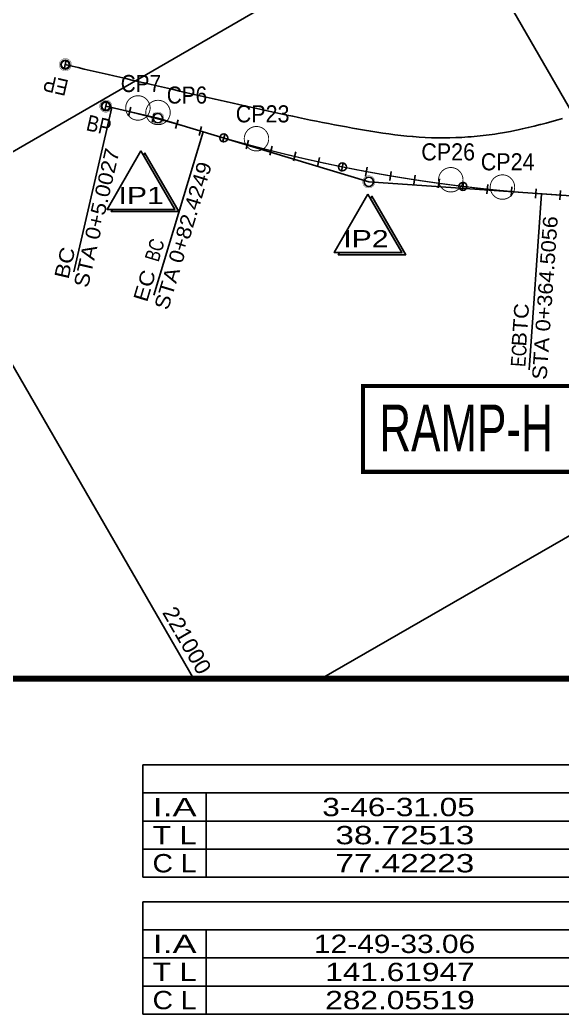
# Model space of a CAD drawing. Extents: x 231382 to 232223, y 224653 to 225247.
# Drawn here: x 231617 to 231705.7, y 224961.5 to 225124.3 of the extents above; entities that cross this region are included whole.
import ezdxf
from ezdxf.enums import TextEntityAlignment as Align

# ---------------------------------------------------------------- set-up
doc = ezdxf.new("R2010")
doc.units = 0
doc.header["$LTSCALE"] = 10
doc.header["$MEASUREMENT"] = 0
doc.layers.get('0').update_dxf_attribs({"linetype": 'CONTINUOUS'})
for name, color, linetype in [('CA-ALGN-CNTL', 2, 'CONTINUOUS'), ('CA-ALGN-IPLN', 1, 'CONTINUOUS'), ('CA-ALGN-IPSM', 2, 'CONTINUOUS'), ('CA-ALGN-STSM', 2, 'CONTINUOUS'), ('CA-ALGN-SUBL', 1, 'CONTINUOUS'), ('CA-ALGN-SUBT', 2, 'CONTINUOUS'), ('CA-ALGN-TEXT', 3, 'CONTINUOUS'), ('CA-LEAL', 1, 'CONTINUOUS'), ('CA-LEAT', 3, 'CONTINUOUS'), ('CA-TABL-LIN1', 4, 'CONTINUOUS'), ('CA-TABL-LIN2', 1, 'CONTINUOUS'), ('CA-TABL-TEX1', 6, 'CONTINUOUS'), ('CA-TABL-TEX2', 3, 'CONTINUOUS'), ('CV-GRID-BORD', 4, 'CONTINUOUS'), ('CV-GRID-LINE', 1, 'CONTINUOUS'), ('CV-GRID-TEXT', 4, 'CONTINUOUS'), ('CV-SURV-SYMB', 3, 'CONTINUOUS'), ('CV-SURV-TEXT', 3, 'CONTINUOUS')]:
    doc.layers.add(name, color=color, linetype=linetype)
doc.styles.add('GTXT', font='Dotum.ttf')
doc.styles.get("Standard").update_dxf_attribs({"font": 'Dotum.ttf'})

# ---------------------------------------------------------------- blocks, each defined once
blk = doc.blocks.new('CVSVCPM')
at = {"const_width": 0.15}
blk.add_lwpolyline([(0, 2, -1), (0, -2, -1), (0, 2)], format="xyb", dxfattribs=at)
at = {"style": 'GTXT', "flags": 1}
blk.add_attdef('NO', text='', height=2.5, dxfattribs=at).set_placement((0, 4.760439115567124), align=Align.MIDDLE)
blk = doc.blocks.new('CASTAMS')
blk.add_line((0, -1.5), (0, 1.5))
at = {"style": 'GTXT', "flags": 1}
for tag, p in [('STA_DST', (0, -3.624746947281125)), ('XSEC_DAT', (0, -6.854719476030255))]:
    blk.add_attdef(tag, text='', height=2.5, dxfattribs=at).set_placement(p, align=Align.MIDDLE)
blk = doc.blocks.new('CASTAMM')
blk.add_line((0, -1.5), (0, 1.5))
blk.add_circle((0, 0), 1.3)
at = {"style": 'GTXT', "flags": 1}
for tag, p in [('STA_DST', (0, -3.624746947281125)), ('XSEC_DAT', (0, -6.854719476030255))]:
    blk.add_attdef(tag, text='', height=2.5, dxfattribs=at).set_placement(p, align=Align.MIDDLE)
blk = doc.blocks.new('CAIPMRK')
at = {"const_width": 0.1}
blk.add_lwpolyline([(-2, 0, -0.9999999999999999), (2, 0, -1)], format="xyb", close=True, dxfattribs=at)
blk.add_circle((0, 0), 1.5)

msp = doc.modelspace()

# ---------------------------------------------------------------- hatches: boundary and pattern name
at = {"layer": 'CA-ALGN-TEXT'}
for points in [[(231642.3027864863, 225093.2574061354), (231632.1074745662, 225093.2574054161), (231631.9048601964, 225092.9064669761), (231642.9550025772, 225092.9064677557), (231637.4299307116, 225102.4761713832), (231637.2051299033, 225102.086804898)], [(231679.4649792319, 225086.1911895144), (231669.2696673118, 225086.1911887951), (231669.067052942, 225085.840250355), (231680.1171953229, 225085.8402511347), (231674.5921234573, 225095.4099547621), (231674.3673226489, 225095.020588277)]]:
    msp.add_hatch(color=256, dxfattribs=at).paths.add_polyline_path(points)

# ---------------------------------------------------------------- linework, layer by layer
at = {"layer": 'CA-ALGN-CNTL'}
msp.add_lwpolyline([(231705.7858716361, 225108.123673851), (231705.0237220963, 225107.9143395486), (231704.0590073585, 225107.6510384534), (231703.0933167367, 225107.3913516382), (231702.2422845053, 225107.1674226694), (231702.1261264733, 225107.137302278), (231701.1569549152, 225106.8909286196), (231700.1853665147, 225106.6542770536), (231699.2109859536, 225106.4294056502), (231698.5192677768, 225106.2784526465), (231698.2335109995, 225106.2183938906), (231697.9785514605, 225106.1660007544), (231697.9785514605, 225106.1660007544), (231697.252759061, 225106.0231940324), (231696.2688616341, 225105.8445263176), (231695.2820965457, 225105.682449536), (231694.722422551, 225105.5980813013), (231694.2927426944, 225105.537004621), (231693.301079711, 225105.4082352381), (231692.3073884941, 225105.2961788565), (231691.3119539423, 225105.2008660172), (231690.8435755651, 225105.1618611353), (231690.3150557581, 225105.1223242614), (231689.316974912, 225105.060574934), (231689.1840358355, 225105.0536241603), (231688.3179978386, 225105.0156379158), (231687.3184035801, 225104.9875218915), (231686.9184571186, 225104.9809894556), (231686.3184798389, 225104.9762405457), (231685.3185071933, 225104.9817919028), (231684.3187696855, 225105.0041759872), (231683.3195498936, 225105.0433873594), (231682.3211326638, 225105.0994126513), (231681.3238001101, 225105.1722392272), (231681.2416629603, 225105.1789889371), (231681.2416629603, 225105.1789889371), (231680.3278166196, 225105.261657155), (231679.333336481, 225105.3664991991), (231678.3404245292, 225105.4852970626), (231677.3490875657, 225105.6165789647), (231676.3592680909, 225105.7588844982), (231675.3708716242, 225105.9107573082), (231674.3837543121, 225106.0707425566), (231673.3977412486, 225106.2373951896), (231672.4126225467, 225106.4092707424), (231672.0675017111, 225106.4704855324), (231672.0675017111, 225106.4704855324), (231671.4281840323, 225106.5849961751), (231670.4443248314, 225106.7639382074), (231669.4610355182, 225106.9459851647), (231668.4783039351, 225107.1310261049), (231667.4961213885, 225107.3189520856), (231666.5144737208, 225107.5096556287), (231665.5333495063, 225107.7030285239), (231664.5527335874, 225107.8989650251), (231663.5726110743, 225108.0973549219), (231662.5929650773, 225108.2980914685), (231661.6137814388, 225108.5010671864), (231660.6350415371, 225108.7061743296), (231659.6567302143, 225108.9133071519), (231658.6788253846, 225109.1223559073), (231657.7013098904, 225109.3332183137), (231656.7241626458, 225109.5457828929), (231655.7473647612, 225109.7599463628), (231654.7708948825, 225109.9756017094), (231653.7947309241, 225110.1926391866), (231652.8188539961, 225110.4109555122), (231651.8432390127, 225110.6304461364), (231650.867863888, 225110.851001313), (231649.8927080003, 225111.0725167599), (231648.9177455316, 225111.2948851952), (231647.9429541282, 225111.5180013367), (231646.968308704, 225111.7417606346), (231645.9937879054, 225111.9660560747), (231645.0193659144, 225112.1907803749), (231644.0450183771, 225112.4158317175), (231643.0707214757, 225112.6410993561), (231642.0964508563, 225112.8664814729), (231642.0277564418, 225112.8823756823), (231642.0277564418, 225112.8823756823), (231641.1221860934, 225113.0918854461), (231640.1479213304, 225113.3172894193), (231639.1736538353, 225113.5426941246), (231638.1993890724, 225113.7680980978), (231637.2761362985, 225113.9816987191), (231637.2251243094, 225113.993502071), (231636.2508578143, 225114.2189050443), (231635.2765930514, 225114.4443090175), (231634.3023282884, 225114.6697129908), (231633.3280617933, 225114.895115964), (231632.3537970303, 225115.1205199372), (231631.3795322673, 225115.3459239104), (231630.4052657723, 225115.5713268837), (231629.4310010094, 225115.7967308569), (231628.4567362464, 225116.0221348301), (231627.4824687513, 225116.2475395354), (231626.5082039883, 225116.4729435086), (231625.5339392253, 225116.6983474819), (231624.5596727303, 225116.9237504551), (231624.3842468036, 225116.9643370559)], dxfattribs=at)
at = {"layer": 'CA-ALGN-CNTL', "const_width": 0.2000000000000009}
msp.add_lwpolyline([(231631.0238553053, 225110.1710910872), (231631.9981203362, 225109.9456826498), (231631.9986428182, 225109.9455616846), (231632.9719011663, 225109.7182048731), (231633.9447083988, 225109.4865854175), (231634.916519445, 225109.2508274075), (231635.8873169127, 225109.0109369673), (231636.8570871417, 225108.7669177573), (231637.8258092755, 225108.5187739019), (231638.7934669218, 225108.2665097931), (231639.7600436884, 225108.0101298236), (231640.7255194508, 225107.7496408495), (231641.6898770848, 225107.4850445311), (231642.6531019301, 225107.2163462609), (231643.6151738622, 225106.943552895), (231644.5760747569, 225106.666667826), (231645.5357899539, 225106.3856964461), (231646.4943020609, 225106.1006448796), (231646.9587244175, 225105.9609298115), (231646.9635966502, 225105.9594588576), (231647.4519046494, 225105.8125486455), (231648.410361977, 225105.5273199598), (231649.3699457254, 225105.2458962556), (231650.3306367703, 225104.9682826572), (231651.2924231834, 225104.6944838249), (231652.2552885726, 225104.424504151), (231653.2192175454, 225104.1583462956), (231654.1841944416, 225103.8960173834), (231655.150206601, 225103.6375193424), (231656.1172358992, 225103.3828555648), (231657.085267676, 225103.132031443), (231658.0542882711, 225102.8850506374), (231659.0242785601, 225102.6419182721), (231659.9952286148, 225102.4026355434), (231660.967121043, 225102.1672085756), (231661.6577074464, 225102.0024019068), (231661.9399377203, 225101.9356407611), (231662.0392166248, 225101.9122366642), (231662.9136669864, 225101.7079322959), (231663.888292181, 225101.4840920366), (231664.863798912, 225101.2641209112), (231665.8401690548, 225101.0480223121), (231665.9710675526, 225101.019359476), (231666.8173889493, 225100.8357998995), (231667.7954449352, 225100.6274573337), (231668.7743188882, 225100.4229980071), (231669.7539964158, 225100.2224228477), (231669.9284630444, 225100.1871297995), (231670.734462858, 225100.025737248), (231671.7157018224, 225099.8329456001), (231672.6976989166, 225099.6440488324), (231673.6804360164, 225099.4590503371), (231673.8888710129, 225099.4203303524), (231674.6639004614, 225099.2779520424), (231675.6480758594, 225099.1007583406), (231676.632946818, 225098.927471892), (231677.618497213, 225098.7580926248), (231677.8827386773, 225098.713365007), (231678.4074167055, 225098.6254080526), (231678.604713116, 225098.5926286633), (231679.5915749386, 225098.4310779358), (231680.5790734848, 225098.2734443703), (231680.6778574777, 225098.2578974846), (231681.5671878981, 225098.1197320914), (231681.8815358708, 225098.0716734595), (231682.5559047861, 225097.9699402951), (231683.5452084886, 225097.8240761058), (231684.5350821493, 225097.6821367197), (231685.5255138399, 225097.544126797), (231685.9099469785, 225097.4916371023), (231686.5164837039, 225097.4100487299), (231687.5079773492, 225097.2799034468), (231688.4999803834, 225097.1536918758), (231689.4924771462, 225097.0314211412), (231689.9213839024, 225096.9798168842), (231690.4854507812, 225096.9130884393), (231691.4788858962, 225096.7986964302), (231692.4727670987, 225096.6882477743), (231693.4670789967, 225096.5817451317), (231693.9524538527, 225096.5312032608), (231694.4618054656, 225096.4791884306), (231695.456929381, 225096.3805793315), (231696.4524398149, 225096.2859207623), (231697.4483161788, 225096.1952123834), (231697.9922141402, 225096.1473535244), (231698.4445458123, 225096.1084561231), (231699.4411105911, 225096.0256553735), (231700.437997123, 225095.9468093308), (231701.4351882836, 225095.8719196554), (231702.0515969692, 225095.8276165426), (231702.3340160084, 225095.8078244399), (231702.3340177406, 225095.8078254399), (231702.4326672882, 225095.8009674189), (231703.4302489695, 225095.7314693412), (231704.4277772599, 225095.6612037392), (231705.4252019454, 225095.5894695862), (231706.083417222, 225095.5409833373)], dxfattribs=at)
at = {"layer": 'CA-ALGN-IPLN'}
for p, q in [((231631.0238553053, 225110.1710910871), (231639.5443456584, 225108.1997697323)), ((231639.5443456584, 225108.1997697323), (231674.0783034589, 225097.7719239462)), ((231674.0783034589, 225097.7719239462), (231736.7620834044, 225093.4146772253))]:
    msp.add_line(p, q, dxfattribs=at)
at = {"layer": 'CA-ALGN-SUBL', "linetype": 'Continuous'}
for p, q in [((231631.9986428182, 225109.9455616853), (231625.778441651, 225083.0604657246)), ((231646.9587244175, 225105.9609298123), (231638.8859204724, 225079.2261752703)), ((231702.3340177405, 225095.8078254404), (231700.3331480738, 225067.0231416748))]:
    msp.add_line(p, q, dxfattribs=at)
at = {"layer": 'CA-ALGN-TEXT'}
for points in [[(231636.7777146206, 225102.8271097629), (231631.2526441054, 225093.2574053558), (231642.3027864863, 225093.2574061354)], [(231673.9399073662, 225095.7608931418), (231668.414836851, 225086.1911887348), (231679.4649792319, 225086.1911895144)]]:
    msp.add_lwpolyline(points, close=True, dxfattribs=at)
for points in [[(231632.1074745662, 225093.2574054161), (231631.9048601964, 225092.9064669761), (231642.9550025773, 225092.9064677557), (231637.4299307116, 225102.4761713832), (231637.2051299033, 225102.086804898)], [(231669.2696673118, 225086.1911887951), (231669.067052942, 225085.840250355), (231680.1171953229, 225085.8402511347), (231674.5921234572, 225095.4099547621), (231674.3673226489, 225095.020588277)]]:
    msp.add_lwpolyline(points, dxfattribs=at)
at = {"layer": 'CA-LEAL', "const_width": 0.6739200000000032}
msp.add_lwpolyline([(231673.1225881656, 225064.3637617464), (231708.9321364097, 225064.3637642728), (231708.9321374016, 225050.3047314321), (231673.1225891576, 225050.3047289055)], close=True, dxfattribs=at)
at = {"layer": 'CA-TABL-LIN1'}
for p, q in [((231637.0748127119, 225002.3459609333), (231785.8748127119, 225002.345971432)), ((231637.0748140101, 224983.9459609333), (231637.0748127119, 225002.3459609333)), ((231637.0748130365, 224997.7459609333), (231785.8748130365, 224997.745971432)), ((231647.4748130365, 224997.7459616671), (231647.4748140101, 224983.9459616671)), ((231637.0748140101, 224983.9459609333), (231785.8748140101, 224983.945971432)), ((231785.8748140101, 224983.945971432), (231637.0748140101, 224983.9459609333)), ((231637.0748142924, 224979.9459609333), (231785.8748142924, 224979.945971432)), ((231637.0748155906, 224961.5459609333), (231637.0748142924, 224979.9459609333)), ((231637.0748146169, 224975.3459609333), (231785.8748146169, 224975.345971432)), ((231647.4748146169, 224975.3459616671), (231647.4748155906, 224961.5459616671)), ((231637.0748155906, 224961.5459609333), (231785.8748155906, 224961.545971432)), ((231785.8748155906, 224961.545971432), (231637.0748155906, 224961.5459609333))]:
    msp.add_line(p, q, dxfattribs=at)
at = {"layer": 'CA-TABL-LIN2'}
for p, q in [((231637.074813361, 224993.1459609333), (231785.874813361, 224993.145971432)), ((231637.0748136856, 224988.5459609333), (231785.8748136856, 224988.5459714319)), ((231637.0748149414, 224970.7459609333), (231785.8748149415, 224970.745971432)), ((231637.074815266, 224966.1459609334), (231785.874815266, 224966.1459714319))]:
    msp.add_line(p, q, dxfattribs=at)
at = {"layer": 'CV-GRID-BORD', "const_width": 1.000000000000005}
msp.add_lwpolyline([(231596.2827199817, 225016.4566896524), (232014.097303451, 225016.4567191314), (232014.097292624, 225169.9105613494), (231596.2827091547, 225169.9105318704)], close=True, dxfattribs=at)
at = {"layer": 'CV-GRID-LINE', "linetype": 'Continuous'}
for p, q in [((231600.6034272995, 225093.9711778146), (231687.2059641502, 225143.9711839248)), ((231600.6034272995, 225093.9711778146), (231687.2059641502, 225143.9711839248)), ((231737.2059702604, 225057.3686470742), (231687.2059641502, 225143.9711839248)), ((231737.2059702604, 225057.3686470742), (231687.2059641502, 225143.9711839248)), ((231737.2059702604, 225057.3686470742), (231687.2059641502, 225143.9711839248)), ((231645.3564431991, 225016.4566931148), (231600.6034272995, 225093.9711778146)), ((231645.3564431991, 225016.4566931148), (231600.6034272995, 225093.9711778146)), ((231666.3444014769, 225016.4566945956), (231737.2059702604, 225057.3686470742)), ((231666.3444014769, 225016.4566945956), (231737.2059702604, 225057.3686470742))]:
    msp.add_line(p, q, dxfattribs=at)

# ---------------------------------------------------------------- block references
at = {"layer": 'CA-ALGN-IPSM', "xscale": 0.5, "yscale": 0.5}
for p in [(231624.38424735, 225116.9643369095), (231631.0238553053, 225110.1710910871), (231639.5443456584, 225108.1997697322), (231674.0783034589, 225097.7719239462)]:
    msp.add_blockref('CAIPMRK', p, dxfattribs=at)
at = {"layer": 'CA-ALGN-STSM', "xscale": 0.5, "yscale": 0.5, "zscale": 0.5}
for name, p, rotation in [('CASTAMM', (231624.3842483892, 225116.9643375095), 166.9733696417251), ('CASTAMM', (231631.0238553053, 225110.1710910871), 346.9731695151008), ('CASTAMS', (231634.916518945, 225109.2508282735), 346.2417948014924), ('CASTAMS', (231638.7934682879, 225108.2665094271), 345.266588963775), ('CASTAMS', (231642.6531014301, 225107.2163471269), 344.2913259696248), ('CASTAMS', (231646.4943016949, 225106.1006435135), 343.3159907003512), ('CASTAMM', (231650.3306367703, 225104.9682826572), 343.995875069582), ('CASTAMS', (231654.1841958076, 225103.8960170174), 344.9053358534626), ('CASTAMS', (231658.0542877711, 225102.8850515034), 345.8148396412339), ('CASTAMS', (231661.9399382203, 225101.9356398951), 346.7242143993441), ('CASTAMS', (231665.8401694209, 225101.0480236781), 347.633680965696), ('CASTAMM', (231669.7539972819, 225100.2224233477), 348.5431434829944), ('CASTAMS', (231673.6804365164, 225099.4590494711), 349.4526107138058), ('CASTAMS', (231677.6184967129, 225098.7580934908), 350.3621212904869), ('CASTAMS', (231681.567187898, 225098.1197320914), 351.2715638683741), ('CASTAMS', (231685.5255143399, 225097.5441259309), 352.1809589138213), ('CASTAMM', (231689.4924771461, 225097.0314211412), 353.0904194742049), ('CASTAMS', (231693.4670789967, 225096.5817451317), 353.9999274465006), ('CASTAMS', (231697.4483161787, 225096.1952123835), 354.9092721372585), ('CASTAMS', (231701.4351869176, 225095.8719200214), 355.8188193892006), ('CASTAMS', (231705.4252014455, 225095.5894704522), 355.8309769012999)]:
    msp.add_blockref(name, p, dxfattribs=dict(at, rotation=rotation))
at = {"layer": 'CV-SURV-SYMB'}
for p, rotation in [((231636.2745849115, 225109.8709210395), 180.0000040425014), ((231636.2745849115, 225109.8709210395), 90.00000404250149), ((231639.5663279652, 225109.129455148), 180.0000040425014), ((231639.5663279652, 225109.129455148), 90.00000404291839), ((231655.6848203377, 225104.8354090794), 180.0000040429183), ((231655.6848203377, 225104.8354090794), 90.00000404250149), ((231687.4967073798, 225098.1196075029), 180.0000040425014), ((231687.4967073798, 225098.1196075029), 90.00000404250149), ((231695.9545943302, 225096.9221183233), 180.0000040425014), ((231695.9545943302, 225096.9221183233), 90.00000404250149)]:
    msp.add_blockref('CVSVCPM', p, dxfattribs=dict(at, rotation=rotation))

# ---------------------------------------------------------------- texts
at = {"layer": 'CA-ALGN-SUBT'}
for s, rotation, width, p, p2 in [('  STA 0+5.0027', 76.9731180631103, 1.028782238722225, (231627.6201000704, 225078.3640322702), (231633.3003862784, 225102.915495537)), ('  STA 0+82.4249', 73.19782689362798, 1.021215666944233, (231640.6237193873, 225074.7435231161), (231648.4285582443, 225100.5908535469)), ('  STA 0+364.5056', 86.02367764906005, 1.014685635586032, (231703.0415957997, 225063.3513162041), (231705.0387093797, 225092.0819886172)), ('BC', 73.19782689538611, 0.770920502426012, (231639.6414024264, 225084.5400068415), (231640.6820476077, 225087.9863175671)), ('  BC', 76.97311805974626, 1.043909348514728, (231624.4277514495, 225079.7376898186), (231626.0506903666, 225086.7523936098)), ('  EC', 73.19782690630664, 1.070183930137255, (231637.1707503455, 225075.995829779), (231639.2520407055, 225082.8884512267)), ('  BTC', 86.02367765034481, 1.017955801092133, (231699.7040995181, 225068.823000998), (231700.3281975116, 225077.8013361272)), ('EC', 86.02367762642562, 0.7999276408925727, (231699.6971801786, 225067.4421991422), (231699.9468193775, 225071.0335331929))]:
    msp.add_text(s, height=2.400000000000777, rotation=rotation, dxfattribs=dict(at, width=width)).set_placement(p, p2, align=Align.FIT)
at = {"layer": 'CA-ALGN-TEXT'}
for s, height, rotation, width, p, p2 in [('EP', 2.600000000000012, 166.9733762192435, 0.8708495804544543, (231625.0620663552, 225114.3691093012), (231621.1650046315, 225115.2707244738)), ('BP', 2.600000000000012, 346.9731180511266, 0.837404840353751, (231627.6563978104, 225106.255780861), (231631.5534554717, 225105.3541481288)), (' IP1', 2.800000000000013, 4.042615183153367e-06, 1.244645735773769, (231631.7235331543, 225094.1464167786), (231640.5235331542, 225094.1464173995)), (' IP2', 2.800000000000013, 4.042994166483558e-06, 1.244645735773769, (231668.5230646784, 225087.0802001318), (231677.3230646783, 225087.0802007528))]:
    msp.add_text(s, height=height, rotation=rotation, dxfattribs=dict(at, width=width)).set_placement(p, p2, align=Align.FIT)
at = {"layer": 'CA-LEAT', "width": 0.72}
msp.add_text('RAMP-H', height=7.647768031887391, rotation=4.046083187095707e-06, dxfattribs=at).set_placement((231675.8011613244, 225053.6718467311))
at = {"layer": 'CA-TABL-TEX1'}
for s, rotation, width, p, p2 in [('I.A', 4.042594128514998e-06, 1.328925619831485, (231638.6748133046, 224993.9459610462), (231645.8748133046, 224993.9459615542)), ('T L', 4.042594128498658e-06, 1.184728734094344, (231638.6748136291, 224989.3459610462), (231645.8748136291, 224989.3459615542)), ('C L', 4.042362527574652e-06, 1.082496940026228, (231638.6748139537, 224984.7459610462), (231645.8748139537, 224984.7459615542)), ('I.A', 4.042594128498658e-06, 1.328925619836857, (231638.674814885, 224971.5459610462), (231645.874814885, 224971.5459615542)), ('T L', 4.042594128531339e-06, 1.184728734084767, (231638.6748152096, 224966.9459610462), (231645.8748152095, 224966.9459615542)), ('C L', 4.042594128514998e-06, 1.082496940021852, (231638.6748155341, 224962.3459610462), (231645.8748155341, 224962.3459615542))]:
    msp.add_text(s, height=3.000000000000014, rotation=rotation, dxfattribs=dict(at, width=width)).set_placement(p, p2, align=Align.FIT)
at = {"layer": 'CA-TABL-TEX2'}
for s, rotation, width, p, p2 in [(' 3-46-31.05', 4.042488855358811e-06, 1.060952069360144, (231665.0250089727, 224993.9459629054), (231691.4250089727, 224993.945964768)), (' 3-46-31.05', 4.042488855358811e-06, 1.060952069360144, (231665.0250089727, 224993.9459629054), (231691.4250089727, 224993.945964768)), ('    38.72513', 4.042536228275827e-06, 1.192918563479536, (231662.547656593, 224989.3459627306), (231691.347656593, 224989.3459647626)), ('    77.42223', 4.042536228275827e-06, 1.192918563479536, (231662.5476569175, 224984.7459627306), (231691.3476569175, 224984.7459647626)), ('12-49-33.06', 4.042552019247175e-06, 1.01846733668319, (231665.095720823, 224971.5459629103), (231691.495720823, 224971.545964773)), ('12-49-33.06', 4.042552019247175e-06, 1.01846733668319, (231665.095720823, 224971.5459629103), (231691.495720823, 224971.545964773)), ('   141.61947', 4.042478328040741e-06, 1.143743937925036, (231662.618373266, 224966.9459627356), (231691.4183732661, 224966.9459647675)), ('   282.05519', 4.042478328036655e-06, 1.143743937926192, (231662.6183735906, 224962.3459627356), (231691.4183735906, 224962.3459647676))]:
    msp.add_text(s, height=3.000000000000014, rotation=rotation, dxfattribs=dict(at, width=width)).set_placement(p, p2, align=Align.FIT)
at = {"layer": 'CV-GRID-TEXT', "width": 0.9496198943463859}
msp.add_text('221000', height=2.600000000000012, rotation=300.0000040426348, dxfattribs=at).set_placement((231640.1926249657, 225027.2769891306), (231646.192625699, 225016.8846847085), align=Align.FIT)
at = {"layer": 'CV-SURV-TEXT'}
for s, rotation, width, p, p2 in [('CP7', 4.04274151092564e-06, 0.8716579456639005, (231633.4623767908, 225112.4712865171), (231640.0623767907, 225112.4712869828)), ('CP6', 4.042741510943467e-06, 0.8716579456600567, (231641.0032792003, 225110.5833195503), (231647.6032792003, 225110.583320016)), ('CP23', 4.042425691474901e-06, 0.8943188086033378, (231652.2918711856, 225107.5095931565), (231661.0918711856, 225107.5095937774)), ('CP26', 4.042425691474901e-06, 0.894318808603338, (231682.6689096238, 225101.2832154578), (231691.4689096237, 225101.2832160786)), ('CP24', 4.042425691461533e-06, 0.8943188086062956, (231692.4102029379, 225099.6582350134), (231701.2102029379, 225099.6582356343))]:
    msp.add_text(s, height=2.800000000000013, rotation=rotation, dxfattribs=dict(at, width=width)).set_placement(p, p2, align=Align.FIT)

doc.saveas('drawing.dxf')
